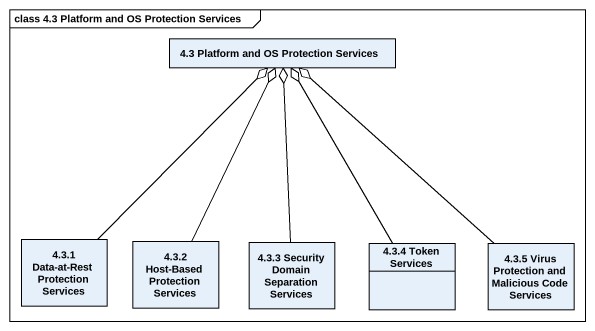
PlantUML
@startuml
mainframe class 4.3 Platform and OS Protection Services
hide circle
hide empty members
class "4.3 Platform and OS Protection Services" as c4_3_Platform_and_OS
class "4.3.1 Data-at-Rest Protection Services" as c4_3_1_Data_at_Rest
class "4.3.2 Host-Based Protection Services" as c4_3_2_Host_Based_Protection
class "4.3.3 Security Domain Separation Services" as c4_3_3_Security_Domain
class "4.3.4 Token Services" as c4_3_4_Token_Services
class "4.3.5 Virus Protection and Malicious Code Services" as c4_3_5_Virus_Protection_and
c4_3_1_Data_at_Rest -up-o c4_3_Platform_and_OS
c4_3_2_Host_Based_Protection -up-o c4_3_Platform_and_OS
c4_3_3_Security_Domain -up-o c4_3_Platform_and_OS
c4_3_4_Token_Services -up-o c4_3_Platform_and_OS
c4_3_5_Virus_Protection_and -up-o c4_3_Platform_and_OS
@enduml
